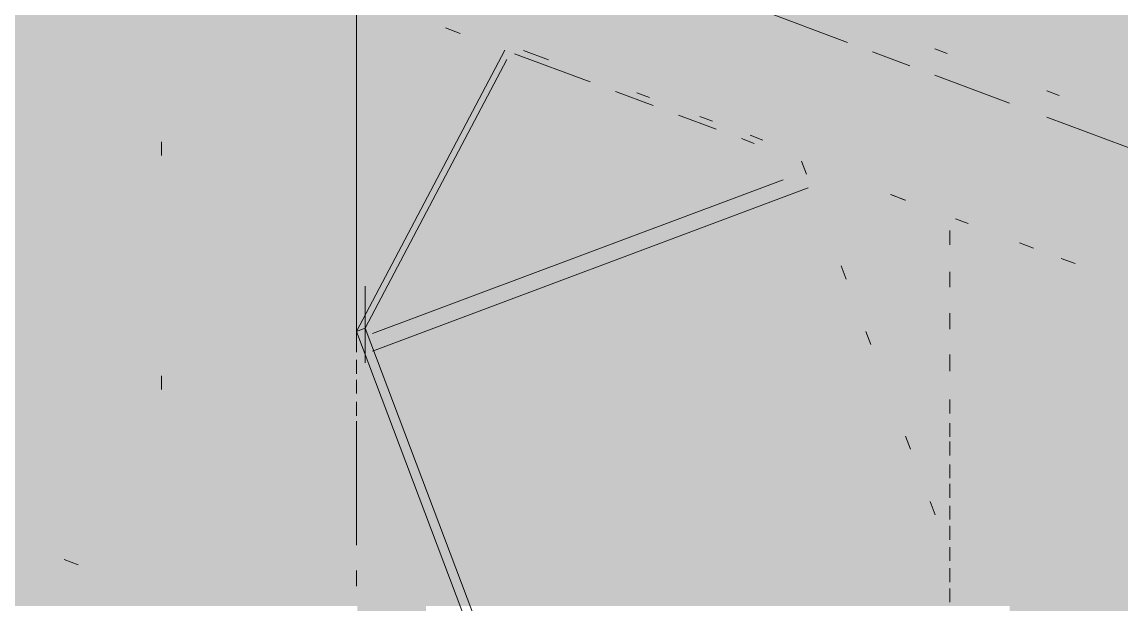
# Paper-space layout '03 3D Building and Roof' of a CAD drawing. Header units: millimetres. Extents: x 5 to 415, y 5 to 292.
# Drawn here: x 133.58 to 139.06, y 109.78 to 112.69 of the extents above; entities that cross this region are included whole.
import ezdxf

# ---------------------------------------------------------------- set-up
doc = ezdxf.new("R2010")
doc.units = ezdxf.units.MM
doc.layers.add('EXISTING', color=7, linetype='Continuous')
doc.layers.add('IMAGES', color=7, linetype='Continuous')

# ---------------------------------------------------------------- blocks, each defined once
blk = doc.blocks.new('SHEET_03')
at = {"layer": 'EXISTING', "color": 250, "lineweight": 9}
for p, q in [((135.2471, 112.4113), (135.2471, 112.8236)), ((135.2471, 112.8236), (135.2471, 111.5611)), ((137.6985, 112.584), (137.2633, 112.747)), ((135.7656, 112.6294), (135.6915, 112.6571)), ((135.2471, 111.1402), (135.9878, 112.5461)), ((136.0364, 112.5279), (136.4139, 112.3865)), ((136.2067, 112.4974), (136.0809, 112.5445)), ((138.0094, 112.4675), (137.8229, 112.5374)), ((138.1338, 112.552), (138.1959, 112.5288)), ((135.9985, 112.4989), (135.2916, 111.1569)), ((138.5068, 112.2812), (138.1338, 112.4209)), ((136.5397, 112.3394), (136.7284, 112.2687)), ((136.71, 112.3089), (136.6471, 112.3325)), ((138.6934, 112.3424), (138.7555, 112.3191)), ((135.2471, 112.2052), (135.2471, 112.2739)), ((136.8542, 112.2215), (137.043, 112.1508)), ((137.0245, 112.1911), (136.9616, 112.2146)), ((139.3773, 111.9551), (138.6934, 112.2113)), ((134.275, 112.0884), (134.275, 112.0197)), ((137.1688, 112.1037), (137.2317, 112.0801)), ((137.2761, 112.0968), (137.2132, 112.1204)), ((135.2471, 111.0371), (135.2471, 112.0678)), ((137.4691, 111.9912), (137.4938, 111.9259)), ((135.3276, 111.1308), (137.3775, 111.8987)), ((135.3276, 111.0434), (137.5018, 111.8579)), ((137.9875, 111.797), (137.9135, 111.8247)), ((137.9237, 111.8209), (137.9866, 111.7974)), ((138.2382, 111.7031), (138.3011, 111.6795)), ((138.2097, 111.6451), (138.2097, 111.5763)), ((138.2097, 111.5735), (138.2097, 111.6436)), ((138.6264, 111.5577), (138.5569, 111.5837)), ((138.8347, 111.4797), (138.7652, 111.5057)), ((135.2471, 111.4208), (135.2471, 111.3506)), ((137.6666, 111.4683), (137.6913, 111.403)), ((138.2097, 111.4389), (138.2097, 111.3702)), ((138.2097, 111.3631), (138.2097, 111.4332)), ((135.2916, 111.1569), (135.2916, 111.3673)), ((135.2916, 111.3286), (135.2916, 110.9851)), ((135.2471, 111.2104), (135.2471, 111.1402)), ((138.2097, 111.2328), (138.2097, 111.1641)), ((138.2097, 111.1526), (138.2097, 111.2228)), ((135.2471, 111.1402), (135.2916, 111.1569)), ((135.2916, 111.0166), (135.2916, 111.1569)), ((135.2916, 111.1569), (135.9828, 109.3267)), ((137.79, 111.1415), (137.8147, 111.0762)), ((135.9878, 109.1794), (135.2471, 111.1402)), ((135.2471, 110.9999), (135.2471, 110.9298)), ((138.2097, 111.0267), (138.2097, 110.958)), ((138.2097, 110.9422), (138.2097, 111.0124)), ((134.275, 110.9203), (134.275, 110.8516)), ((135.2471, 110.831), (135.2471, 110.8997)), ((135.2471, 110.7895), (135.2471, 110.7194)), ((138.2097, 110.7318), (138.2097, 110.8019)), ((135.2471, 110.0752), (135.2471, 110.6936)), ((138.2097, 110.6831), (138.2097, 110.6144)), ((137.9875, 110.6186), (138.0122, 110.5533)), ((135.2471, 110.5791), (135.2471, 110.5089)), ((138.2097, 110.5214), (138.2097, 110.5915)), ((138.2097, 110.477), (138.2097, 110.4083)), ((138.2097, 110.311), (138.2097, 110.3811)), ((135.2471, 110.3687), (135.2471, 110.2985)), ((138.111, 110.2918), (138.1357, 110.2265)), ((138.2097, 110.2709), (138.2097, 110.2022)), ((135.2471, 110.1582), (135.2471, 110.0881)), ((138.2097, 110.1005), (138.2097, 110.1707)), ((138.2097, 110.0647), (138.2097, 109.996)), ((133.7889, 110.0031), (133.8584, 109.9771)), ((135.2471, 109.9478), (135.2471, 109.8777)), ((135.2471, 109.8691), (135.2471, 109.9378)), ((138.2097, 109.8901), (138.2097, 109.9602)), ((138.2097, 109.8586), (138.2097, 109.7899))]:
    blk.add_line(p, q, dxfattribs=at)
at = {"layer": 'IMAGES', "color": 7}
for points in [[(134.2231, 112.3429), (134.3945, 112.3429), (134.2231, 113.0286), (134.3945, 113.0286)], [(133.195, 112.6857), (134.0518, 112.6857), (133.195, 112.8571), (134.0518, 112.8571)], [(134.0518, 110.2857), (134.2231, 110.2857), (134.0518, 112.8571), (134.2231, 112.8571)], [(134.3945, 112.6857), (134.5659, 112.6857), (134.3945, 112.8571), (134.5659, 112.8571)], [(134.5659, 112.6857), (134.7372, 112.6857), (134.5659, 112.8571), (134.7372, 112.8571)], [(134.7372, 112.6857), (134.9086, 112.6857), (134.7372, 112.8571), (134.9086, 112.8571)], [(134.9086, 112.6857), (135.08, 112.6857), (134.9086, 112.8571), (135.08, 112.8571)], [(135.08, 112.6857), (135.2513, 112.6857), (135.08, 112.8571), (135.2513, 112.8571)], [(135.2513, 112.6857), (135.4227, 112.6857), (135.2513, 112.8571), (135.4227, 112.8571)], [(135.4227, 112.6857), (135.7654, 112.6857), (135.4227, 112.8571), (135.7654, 112.8571)], [(135.7654, 112.6857), (135.9368, 112.6857), (135.7654, 112.8571), (135.9368, 112.8571)], [(135.9368, 112.6857), (136.4509, 112.6857), (135.9368, 112.8571), (136.4509, 112.8571)], [(136.4509, 112.6857), (136.6222, 112.6857), (136.4509, 112.8571), (136.6222, 112.8571)], [(136.6222, 112.6857), (136.7936, 112.6857), (136.6222, 112.8571), (136.7936, 112.8571)], [(136.7936, 112.6857), (136.965, 112.6857), (136.7936, 112.8571), (136.965, 112.8571)], [(136.965, 112.6857), (137.1363, 112.6857), (136.965, 112.8571), (137.1363, 112.8571)], [(137.1363, 112.6857), (137.479, 112.6857), (137.1363, 112.8571), (137.479, 112.8571)], [(137.479, 112.6857), (137.6504, 112.6857), (137.479, 112.8571), (137.6504, 112.8571)], [(137.6504, 112.6857), (137.8218, 112.6857), (137.6504, 112.8571), (137.8218, 112.8571)], [(137.8218, 112.6857), (137.9931, 112.6857), (137.8218, 112.8571), (137.9931, 112.8571)], [(137.9931, 112.6857), (138.1645, 112.6857), (137.9931, 112.8571), (138.1645, 112.8571)], [(138.1645, 112.6857), (139.5354, 112.6857), (138.1645, 112.8571), (139.5354, 112.8571)], [(133.3663, 112.3429), (134.0518, 112.3429), (133.3663, 112.6857), (134.0518, 112.6857)], [(134.3945, 112.1714), (134.5659, 112.1714), (134.3945, 112.6857), (134.5659, 112.6857)], [(134.5659, 109.9429), (134.9086, 109.9429), (134.5659, 112.6857), (134.9086, 112.6857)], [(134.9086, 109.9429), (135.08, 109.9429), (134.9086, 112.6857), (135.08, 112.6857)], [(135.08, 112.5143), (135.2513, 112.5143), (135.08, 112.6857), (135.2513, 112.6857)], [(135.2513, 111.4857), (135.4227, 111.4857), (135.2513, 112.6857), (135.4227, 112.6857)], [(135.4227, 112.5143), (135.594, 112.5143), (135.4227, 112.6857), (135.594, 112.6857)], [(135.594, 112.5143), (135.7654, 112.5143), (135.594, 112.6857), (135.7654, 112.6857)], [(135.7654, 112.5143), (135.9368, 112.5143), (135.7654, 112.6857), (135.9368, 112.6857)], [(135.9368, 112.5143), (136.1081, 112.5143), (135.9368, 112.6857), (136.1081, 112.6857)], [(136.1081, 112.5143), (136.2795, 112.5143), (136.1081, 112.6857), (136.2795, 112.6857)], [(136.2795, 112.5143), (136.6222, 112.5143), (136.2795, 112.6857), (136.6222, 112.6857)], [(136.6222, 112.5143), (137.1363, 112.5143), (136.6222, 112.6857), (137.1363, 112.6857)], [(137.1363, 112.5143), (137.3077, 112.5143), (137.1363, 112.6857), (137.3077, 112.6857)], [(137.3077, 112.5143), (137.479, 112.5143), (137.3077, 112.6857), (137.479, 112.6857)], [(137.479, 112.5143), (137.6504, 112.5143), (137.479, 112.6857), (137.6504, 112.6857)], [(137.6504, 112.5143), (137.8218, 112.5143), (137.6504, 112.6857), (137.8218, 112.6857)], [(137.8218, 112.5143), (137.9931, 112.5143), (137.8218, 112.6857), (137.9931, 112.6857)], [(137.9931, 112.3429), (138.1645, 112.3429), (137.9931, 112.6857), (138.1645, 112.6857)], [(138.1645, 112.5143), (138.3359, 112.5143), (138.1645, 112.6857), (138.3359, 112.6857)], [(138.3359, 112.5143), (138.5072, 112.5143), (138.3359, 112.6857), (138.5072, 112.6857)], [(138.5072, 112.5143), (138.6786, 112.5143), (138.5072, 112.6857), (138.6786, 112.6857)], [(138.6786, 112.5143), (138.8499, 112.5143), (138.6786, 112.6857), (138.8499, 112.6857)], [(138.8499, 112.5143), (139.5354, 112.5143), (138.8499, 112.6857), (139.5354, 112.6857)], [(135.08, 111.6571), (135.2513, 111.6571), (135.08, 112.5143), (135.2513, 112.5143)], [(135.4227, 112.3429), (135.594, 112.3429), (135.4227, 112.5143), (135.594, 112.5143)], [(135.594, 112.3429), (135.7654, 112.3429), (135.594, 112.5143), (135.7654, 112.5143)], [(135.7654, 112.3429), (135.9368, 112.3429), (135.7654, 112.5143), (135.9368, 112.5143)], [(135.9368, 112.3429), (136.1081, 112.3429), (135.9368, 112.5143), (136.1081, 112.5143)], [(136.1081, 112.3429), (136.2795, 112.3429), (136.1081, 112.5143), (136.2795, 112.5143)], [(136.2795, 112.3429), (136.4509, 112.3429), (136.2795, 112.5143), (136.4509, 112.5143)], [(136.4509, 112.3429), (136.6222, 112.3429), (136.4509, 112.5143), (136.6222, 112.5143)], [(136.6222, 112.3429), (136.7936, 112.3429), (136.6222, 112.5143), (136.7936, 112.5143)], [(136.7936, 112.3429), (137.3077, 112.3429), (136.7936, 112.5143), (137.3077, 112.5143)], [(137.3077, 112.3429), (137.479, 112.3429), (137.3077, 112.5143), (137.479, 112.5143)], [(137.479, 112.3429), (137.8218, 112.3429), (137.479, 112.5143), (137.8218, 112.5143)], [(137.8218, 112.3429), (137.9931, 112.3429), (137.8218, 112.5143), (137.9931, 112.5143)], [(138.1645, 112.3429), (138.3359, 112.3429), (138.1645, 112.5143), (138.3359, 112.5143)], [(138.3359, 112.3429), (138.5072, 112.3429), (138.3359, 112.5143), (138.5072, 112.5143)], [(138.5072, 112.3429), (138.6786, 112.3429), (138.5072, 112.5143), (138.6786, 112.5143)], [(138.6786, 112.3429), (138.8499, 112.3429), (138.6786, 112.5143), (138.8499, 112.5143)], [(138.8499, 112.3429), (139.0213, 112.3429), (138.8499, 112.5143), (139.0213, 112.5143)], [(139.0213, 112.1714), (139.1927, 112.1714), (139.0213, 112.5143), (139.1927, 112.5143)], [(133.5377, 111.3143), (134.0518, 111.3143), (133.5377, 112.3429), (134.0518, 112.3429)], [(134.2231, 112.1714), (134.3945, 112.1714), (134.2231, 112.3429), (134.3945, 112.3429)], [(135.4227, 112.1714), (135.7654, 112.1714), (135.4227, 112.3429), (135.7654, 112.3429)], [(135.7654, 112.1714), (135.9368, 112.1714), (135.7654, 112.3429), (135.9368, 112.3429)], [(135.9368, 112.1714), (136.1081, 112.1714), (135.9368, 112.3429), (136.1081, 112.3429)], [(136.1081, 112.1714), (136.2795, 112.1714), (136.1081, 112.3429), (136.2795, 112.3429)], [(136.2795, 112.1714), (136.6222, 112.1714), (136.2795, 112.3429), (136.6222, 112.3429)], [(136.6222, 112.1714), (136.7936, 112.1714), (136.6222, 112.3429), (136.7936, 112.3429)], [(136.7936, 112.1714), (136.965, 112.1714), (136.7936, 112.3429), (136.965, 112.3429)], [(136.965, 112.1714), (137.1363, 112.1714), (136.965, 112.3429), (137.1363, 112.3429)], [(137.1363, 112.1714), (137.3077, 112.1714), (137.1363, 112.3429), (137.3077, 112.3429)], [(137.3077, 112.1714), (137.8218, 112.1714), (137.3077, 112.3429), (137.8218, 112.3429)], [(137.8218, 112.1714), (137.9931, 112.1714), (137.8218, 112.3429), (137.9931, 112.3429)], [(137.9931, 112.1714), (138.1645, 112.1714), (137.9931, 112.3429), (138.1645, 112.3429)], [(138.1645, 112.1714), (138.3359, 112.1714), (138.1645, 112.3429), (138.3359, 112.3429)], [(138.3359, 112.1714), (138.5072, 112.1714), (138.3359, 112.3429), (138.5072, 112.3429)], [(138.5072, 112.1714), (138.6786, 112.1714), (138.5072, 112.3429), (138.6786, 112.3429)], [(138.6786, 112.1714), (138.8499, 112.1714), (138.6786, 112.3429), (138.8499, 112.3429)], [(138.8499, 112.1714), (139.0213, 112.1714), (138.8499, 112.3429), (139.0213, 112.3429)], [(134.2231, 112), (134.3945, 112), (134.2231, 112.1714), (134.3945, 112.1714)], [(134.3945, 111.8286), (134.5659, 111.8286), (134.3945, 112.1714), (134.5659, 112.1714)], [(135.4227, 111.8286), (135.594, 111.8286), (135.4227, 112.1714), (135.594, 112.1714)], [(135.594, 112), (135.7654, 112), (135.594, 112.1714), (135.7654, 112.1714)], [(135.7654, 112), (135.9368, 112), (135.7654, 112.1714), (135.9368, 112.1714)], [(135.9368, 112), (136.1081, 112), (135.9368, 112.1714), (136.1081, 112.1714)], [(136.1081, 112), (136.2795, 112), (136.1081, 112.1714), (136.2795, 112.1714)], [(136.2795, 112), (136.4509, 112), (136.2795, 112.1714), (136.4509, 112.1714)], [(136.4509, 112), (136.6222, 112), (136.4509, 112.1714), (136.6222, 112.1714)], [(136.6222, 112), (136.965, 112), (136.6222, 112.1714), (136.965, 112.1714)], [(136.965, 112), (137.3077, 112), (136.965, 112.1714), (137.3077, 112.1714)], [(137.3077, 112), (137.479, 112), (137.3077, 112.1714), (137.479, 112.1714)], [(137.479, 112), (137.6504, 112), (137.479, 112.1714), (137.6504, 112.1714)], [(137.6504, 112), (138.1645, 112), (137.6504, 112.1714), (138.1645, 112.1714)], [(138.1645, 112), (138.3359, 112), (138.1645, 112.1714), (138.3359, 112.1714)], [(138.3359, 112), (138.5072, 112), (138.3359, 112.1714), (138.5072, 112.1714)], [(138.5072, 112), (138.6786, 112), (138.5072, 112.1714), (138.6786, 112.1714)], [(138.6786, 112), (139.0213, 112), (138.6786, 112.1714), (139.0213, 112.1714)], [(139.0213, 112), (139.1927, 112), (139.0213, 112.1714), (139.1927, 112.1714)], [(134.2231, 111.8286), (134.3945, 111.8286), (134.2231, 112), (134.3945, 112)], [(135.594, 111.8286), (135.9368, 111.8286), (135.594, 112), (135.9368, 112)], [(135.9368, 111.8286), (136.2795, 111.8286), (135.9368, 112), (136.2795, 112)], [(136.2795, 111.8286), (136.6222, 111.8286), (136.2795, 112), (136.6222, 112)], [(136.6222, 111.8286), (136.7936, 111.8286), (136.6222, 112), (136.7936, 112)], [(136.7936, 111.8286), (136.965, 111.8286), (136.7936, 112), (136.965, 112)], [(136.965, 111.8286), (137.1363, 111.8286), (136.965, 112), (137.1363, 112)], [(137.1363, 111.8286), (137.3077, 111.8286), (137.1363, 112), (137.3077, 112)], [(137.3077, 111.8286), (137.479, 111.8286), (137.3077, 112), (137.479, 112)], [(137.479, 111.8286), (137.6504, 111.8286), (137.479, 112), (137.6504, 112)], [(137.6504, 111.8286), (137.9931, 111.8286), (137.6504, 112), (137.9931, 112)], [(137.9931, 111.8286), (138.3359, 111.8286), (137.9931, 112), (138.3359, 112)], [(138.3359, 111.8286), (138.5072, 111.8286), (138.3359, 112), (138.5072, 112)], [(138.5072, 111.8286), (138.6786, 111.8286), (138.5072, 112), (138.6786, 112)], [(138.6786, 111.8286), (138.8499, 111.8286), (138.6786, 112), (138.8499, 112)], [(138.8499, 111.8286), (139.0213, 111.8286), (138.8499, 112), (139.0213, 112)], [(139.0213, 111.8286), (139.1927, 111.8286), (139.0213, 112), (139.1927, 112)], [(134.2231, 111.1429), (134.3945, 111.1429), (134.2231, 111.8286), (134.3945, 111.8286)], [(134.3945, 110.9714), (134.5659, 110.9714), (134.3945, 111.8286), (134.5659, 111.8286)], [(135.4227, 111.6571), (135.594, 111.6571), (135.4227, 111.8286), (135.594, 111.8286)], [(135.594, 111.6571), (135.7654, 111.6571), (135.594, 111.8286), (135.7654, 111.8286)], [(135.7654, 111.6571), (135.9368, 111.6571), (135.7654, 111.8286), (135.9368, 111.8286)], [(135.9368, 111.6571), (136.2795, 111.6571), (135.9368, 111.8286), (136.2795, 111.8286)], [(136.2795, 111.6571), (136.4509, 111.6571), (136.2795, 111.8286), (136.4509, 111.8286)], [(136.4509, 111.6571), (136.6222, 111.6571), (136.4509, 111.8286), (136.6222, 111.8286)], [(136.6222, 111.6571), (136.7936, 111.6571), (136.6222, 111.8286), (136.7936, 111.8286)], [(136.7936, 111.6571), (136.965, 111.6571), (136.7936, 111.8286), (136.965, 111.8286)], [(136.965, 111.6571), (137.1363, 111.6571), (136.965, 111.8286), (137.1363, 111.8286)], [(137.1363, 111.6571), (137.3077, 111.6571), (137.1363, 111.8286), (137.3077, 111.8286)], [(137.3077, 111.6571), (137.479, 111.6571), (137.3077, 111.8286), (137.479, 111.8286)], [(137.479, 111.6571), (137.6504, 111.6571), (137.479, 111.8286), (137.6504, 111.8286)], [(137.6504, 111.6571), (137.8218, 111.6571), (137.6504, 111.8286), (137.8218, 111.8286)], [(137.8218, 111.6571), (137.9931, 111.6571), (137.8218, 111.8286), (137.9931, 111.8286)], [(137.9931, 111.6571), (138.1645, 111.6571), (137.9931, 111.8286), (138.1645, 111.8286)], [(138.1645, 111.6571), (138.3359, 111.6571), (138.1645, 111.8286), (138.3359, 111.8286)], [(138.3359, 111.6571), (138.5072, 111.6571), (138.3359, 111.8286), (138.5072, 111.8286)], [(138.5072, 111.6571), (139.0213, 111.6571), (138.5072, 111.8286), (139.0213, 111.8286)], [(139.0213, 111.3143), (139.364, 111.3143), (139.0213, 111.8286), (139.364, 111.8286)], [(135.08, 110.4571), (135.2513, 110.4571), (135.08, 111.6571), (135.2513, 111.6571)], [(135.4227, 111.4857), (135.594, 111.4857), (135.4227, 111.6571), (135.594, 111.6571)], [(135.594, 111.4857), (135.7654, 111.4857), (135.594, 111.6571), (135.7654, 111.6571)], [(135.7654, 111.4857), (135.9368, 111.4857), (135.7654, 111.6571), (135.9368, 111.6571)], [(135.9368, 111.4857), (136.1081, 111.4857), (135.9368, 111.6571), (136.1081, 111.6571)], [(136.1081, 111.4857), (136.2795, 111.4857), (136.1081, 111.6571), (136.2795, 111.6571)], [(136.2795, 111.4857), (136.4509, 111.4857), (136.2795, 111.6571), (136.4509, 111.6571)], [(136.4509, 111.4857), (136.6222, 111.4857), (136.4509, 111.6571), (136.6222, 111.6571)], [(136.6222, 111.4857), (136.965, 111.4857), (136.6222, 111.6571), (136.965, 111.6571)], [(136.965, 111.4857), (137.1363, 111.4857), (136.965, 111.6571), (137.1363, 111.6571)], [(137.1363, 111.4857), (137.479, 111.4857), (137.1363, 111.6571), (137.479, 111.6571)], [(137.479, 111.4857), (137.6504, 111.4857), (137.479, 111.6571), (137.6504, 111.6571)], [(137.6504, 111.4857), (137.8218, 111.4857), (137.6504, 111.6571), (137.8218, 111.6571)], [(137.8218, 111.1429), (137.9931, 111.1429), (137.8218, 111.6571), (137.9931, 111.6571)], [(137.9931, 111.4857), (138.1645, 111.4857), (137.9931, 111.6571), (138.1645, 111.6571)], [(138.1645, 111.4857), (138.3359, 111.4857), (138.1645, 111.6571), (138.3359, 111.6571)], [(138.3359, 111.4857), (138.5072, 111.4857), (138.3359, 111.6571), (138.5072, 111.6571)], [(138.5072, 111.3143), (138.8499, 111.3143), (138.5072, 111.6571), (138.8499, 111.6571)], [(138.8499, 111.4857), (139.0213, 111.4857), (138.8499, 111.6571), (139.0213, 111.6571)], [(135.2513, 111.3143), (135.594, 111.3143), (135.2513, 111.4857), (135.594, 111.4857)], [(135.594, 111.3143), (135.7654, 111.3143), (135.594, 111.4857), (135.7654, 111.4857)], [(135.7654, 111.3143), (135.9368, 111.3143), (135.7654, 111.4857), (135.9368, 111.4857)], [(135.9368, 111.3143), (136.2795, 111.3143), (135.9368, 111.4857), (136.2795, 111.4857)], [(136.2795, 111.3143), (136.7936, 111.3143), (136.2795, 111.4857), (136.7936, 111.4857)], [(136.7936, 111.3143), (137.1363, 111.3143), (136.7936, 111.4857), (137.1363, 111.4857)], [(137.1363, 111.3143), (137.479, 111.3143), (137.1363, 111.4857), (137.479, 111.4857)], [(137.479, 111.1429), (137.6504, 111.1429), (137.479, 111.4857), (137.6504, 111.4857)], [(137.6504, 111.3143), (137.8218, 111.3143), (137.6504, 111.4857), (137.8218, 111.4857)], [(137.9931, 111.3143), (138.1645, 111.3143), (137.9931, 111.4857), (138.1645, 111.4857)], [(138.1645, 110.4571), (138.3359, 110.4571), (138.1645, 111.4857), (138.3359, 111.4857)], [(138.3359, 110.2857), (138.5072, 110.2857), (138.3359, 111.4857), (138.5072, 111.4857)], [(138.8499, 111.3143), (139.0213, 111.3143), (138.8499, 111.4857), (139.0213, 111.4857)], [(133.3663, 111.1429), (134.0518, 111.1429), (133.3663, 111.3143), (134.0518, 111.3143)], [(135.2513, 111.1429), (135.4227, 111.1429), (135.2513, 111.3143), (135.4227, 111.3143)], [(135.4227, 111.1429), (135.594, 111.1429), (135.4227, 111.3143), (135.594, 111.3143)], [(135.594, 111.1429), (135.7654, 111.1429), (135.594, 111.3143), (135.7654, 111.3143)], [(135.7654, 111.1429), (135.9368, 111.1429), (135.7654, 111.3143), (135.9368, 111.3143)], [(135.9368, 111.1429), (136.2795, 111.1429), (135.9368, 111.3143), (136.2795, 111.3143)], [(136.2795, 111.1429), (136.6222, 111.1429), (136.2795, 111.3143), (136.6222, 111.3143)], [(136.6222, 111.1429), (136.7936, 111.1429), (136.6222, 111.3143), (136.7936, 111.3143)], [(136.7936, 111.1429), (137.479, 111.1429), (136.7936, 111.3143), (137.479, 111.3143)], [(137.6504, 111.1429), (137.8218, 111.1429), (137.6504, 111.3143), (137.8218, 111.3143)], [(137.9931, 111.1429), (138.1645, 111.1429), (137.9931, 111.3143), (138.1645, 111.3143)], [(138.5072, 111.1429), (138.8499, 111.1429), (138.5072, 111.3143), (138.8499, 111.3143)], [(138.8499, 111.1429), (139.0213, 111.1429), (138.8499, 111.3143), (139.0213, 111.3143)], [(139.0213, 110.9714), (139.1927, 110.9714), (139.0213, 111.3143), (139.1927, 111.3143)], [(133.195, 110.8), (134.0518, 110.8), (133.195, 111.1429), (134.0518, 111.1429)], [(134.2231, 110.9714), (134.3945, 110.9714), (134.2231, 111.1429), (134.3945, 111.1429)], [(135.2513, 110.8), (135.594, 110.8), (135.2513, 111.1429), (135.594, 111.1429)], [(135.594, 110.9714), (135.7654, 110.9714), (135.594, 111.1429), (135.7654, 111.1429)], [(135.7654, 110.9714), (136.1081, 110.9714), (135.7654, 111.1429), (136.1081, 111.1429)], [(136.1081, 110.9714), (136.2795, 110.9714), (136.1081, 111.1429), (136.2795, 111.1429)], [(136.2795, 110.9714), (137.479, 110.9714), (136.2795, 111.1429), (137.479, 111.1429)], [(137.479, 110.9714), (137.6504, 110.9714), (137.479, 111.1429), (137.6504, 111.1429)], [(137.6504, 110.9714), (137.8218, 110.9714), (137.6504, 111.1429), (137.8218, 111.1429)], [(137.8218, 110.9714), (137.9931, 110.9714), (137.8218, 111.1429), (137.9931, 111.1429)], [(137.9931, 110.8), (138.1645, 110.8), (137.9931, 111.1429), (138.1645, 111.1429)], [(138.5072, 108.5714), (138.8499, 108.5714), (138.5072, 111.1429), (138.8499, 111.1429)], [(138.8499, 108.4), (139.0213, 108.4), (138.8499, 111.1429), (139.0213, 111.1429)], [(134.2231, 110.6286), (134.3945, 110.6286), (134.2231, 110.9714), (134.3945, 110.9714)], [(134.3945, 110.6286), (134.5659, 110.6286), (134.3945, 110.9714), (134.5659, 110.9714)], [(135.594, 110.8), (135.7654, 110.8), (135.594, 110.9714), (135.7654, 110.9714)], [(135.7654, 110.6286), (137.6504, 110.6286), (135.7654, 110.9714), (137.6504, 110.9714)], [(137.6504, 110.8), (137.8218, 110.8), (137.6504, 110.9714), (137.8218, 110.9714)], [(137.8218, 110.8), (137.9931, 110.8), (137.8218, 110.9714), (137.9931, 110.9714)], [(139.0213, 108.0571), (139.364, 108.0571), (139.0213, 110.9714), (139.364, 110.9714)], [(133.0236, 110.4571), (134.0518, 110.4571), (133.0236, 110.8), (134.0518, 110.8)], [(135.2513, 110.6286), (135.594, 110.6286), (135.2513, 110.8), (135.594, 110.8)], [(135.594, 110.6286), (135.7654, 110.6286), (135.594, 110.8), (135.7654, 110.8)], [(137.6504, 110.6286), (137.8218, 110.6286), (137.6504, 110.8), (137.8218, 110.8)], [(137.8218, 110.6286), (137.9931, 110.6286), (137.8218, 110.8), (137.9931, 110.8)], [(137.9931, 110.6286), (138.1645, 110.6286), (137.9931, 110.8), (138.1645, 110.8)], [(134.2231, 110.4571), (134.3945, 110.4571), (134.2231, 110.6286), (134.3945, 110.6286)], [(134.3945, 109.9429), (134.5659, 109.9429), (134.3945, 110.6286), (134.5659, 110.6286)], [(135.2513, 109.4286), (135.4227, 109.4286), (135.2513, 110.6286), (135.4227, 110.6286)], [(135.4227, 110.4571), (135.594, 110.4571), (135.4227, 110.6286), (135.594, 110.6286)], [(135.594, 110.4571), (135.7654, 110.4571), (135.594, 110.6286), (135.7654, 110.6286)], [(135.7654, 110.2857), (135.9368, 110.2857), (135.7654, 110.6286), (135.9368, 110.6286)], [(135.9368, 110.1143), (137.8218, 110.1143), (135.9368, 110.6286), (137.8218, 110.6286)], [(137.8218, 110.4571), (137.9931, 110.4571), (137.8218, 110.6286), (137.9931, 110.6286)], [(137.9931, 110.4571), (138.1645, 110.4571), (137.9931, 110.6286), (138.1645, 110.6286)], [(133.5377, 110.2857), (134.0518, 110.2857), (133.5377, 110.4571), (134.0518, 110.4571)], [(134.2231, 109.9429), (134.3945, 109.9429), (134.2231, 110.4571), (134.3945, 110.4571)], [(135.08, 109.7714), (135.2513, 109.7714), (135.08, 110.4571), (135.2513, 110.4571)], [(135.4227, 110.2857), (135.594, 110.2857), (135.4227, 110.4571), (135.594, 110.4571)], [(135.594, 110.2857), (135.7654, 110.2857), (135.594, 110.4571), (135.7654, 110.4571)], [(137.8218, 110.2857), (137.9931, 110.2857), (137.8218, 110.4571), (137.9931, 110.4571)], [(137.9931, 110.2857), (138.1645, 110.2857), (137.9931, 110.4571), (138.1645, 110.4571)], [(138.1645, 110.2857), (138.3359, 110.2857), (138.1645, 110.4571), (138.3359, 110.4571)], [(133.5377, 110.1143), (133.8804, 110.1143), (133.5377, 110.2857), (133.8804, 110.2857)], [(133.8804, 110.1143), (134.2231, 110.1143), (133.8804, 110.2857), (134.2231, 110.2857)], [(135.4227, 110.1143), (135.594, 110.1143), (135.4227, 110.2857), (135.594, 110.2857)], [(135.594, 110.1143), (135.7654, 110.1143), (135.594, 110.2857), (135.7654, 110.2857)], [(135.7654, 110.1143), (135.9368, 110.1143), (135.7654, 110.2857), (135.9368, 110.2857)], [(137.8218, 110.1143), (137.9931, 110.1143), (137.8218, 110.2857), (137.9931, 110.2857)], [(137.9931, 110.1143), (138.1645, 110.1143), (137.9931, 110.2857), (138.1645, 110.2857)], [(138.1645, 110.1143), (138.3359, 110.1143), (138.1645, 110.2857), (138.3359, 110.2857)], [(138.3359, 109.7714), (138.5072, 109.7714), (138.3359, 110.2857), (138.5072, 110.2857)], [(133.5377, 109.9429), (133.8804, 109.9429), (133.5377, 110.1143), (133.8804, 110.1143)], [(133.8804, 109.9429), (134.0518, 109.9429), (133.8804, 110.1143), (134.0518, 110.1143)], [(134.0518, 109.9429), (134.2231, 109.9429), (134.0518, 110.1143), (134.2231, 110.1143)], [(135.4227, 109.6), (135.594, 109.6), (135.4227, 110.1143), (135.594, 110.1143)], [(135.594, 109.9429), (135.7654, 109.9429), (135.594, 110.1143), (135.7654, 110.1143)], [(135.7654, 109.9429), (136.1081, 109.9429), (135.7654, 110.1143), (136.1081, 110.1143)], [(136.1081, 109.7714), (137.9931, 109.7714), (136.1081, 110.1143), (137.9931, 110.1143)], [(137.9931, 109.7714), (138.1645, 109.7714), (137.9931, 110.1143), (138.1645, 110.1143)], [(138.1645, 109.7714), (138.3359, 109.7714), (138.1645, 110.1143), (138.3359, 110.1143)], [(133.5377, 109.7714), (133.7091, 109.7714), (133.5377, 109.9429), (133.7091, 109.9429)], [(133.7091, 109.7714), (134.3945, 109.7714), (133.7091, 109.9429), (134.3945, 109.9429)], [(134.3945, 109.7714), (134.5659, 109.7714), (134.3945, 109.9429), (134.5659, 109.9429)], [(134.5659, 109.7714), (134.7372, 109.7714), (134.5659, 109.9429), (134.7372, 109.9429)], [(134.7372, 109.7714), (135.08, 109.7714), (134.7372, 109.9429), (135.08, 109.9429)], [(135.594, 109.7714), (135.7654, 109.7714), (135.594, 109.9429), (135.7654, 109.9429)], [(135.7654, 109.7714), (135.9368, 109.7714), (135.7654, 109.9429), (135.9368, 109.9429)], [(135.9368, 109.7714), (136.1081, 109.7714), (135.9368, 109.9429), (136.1081, 109.9429)]]:
    blk.add_solid(points, dxfattribs=at)

psp = doc.layouts.new('03 3D Building and Roof')

# ---------------------------------------------------------------- block references
psp.add_blockref('SHEET_03', (0, 0))

doc.saveas('drawing.dxf')
